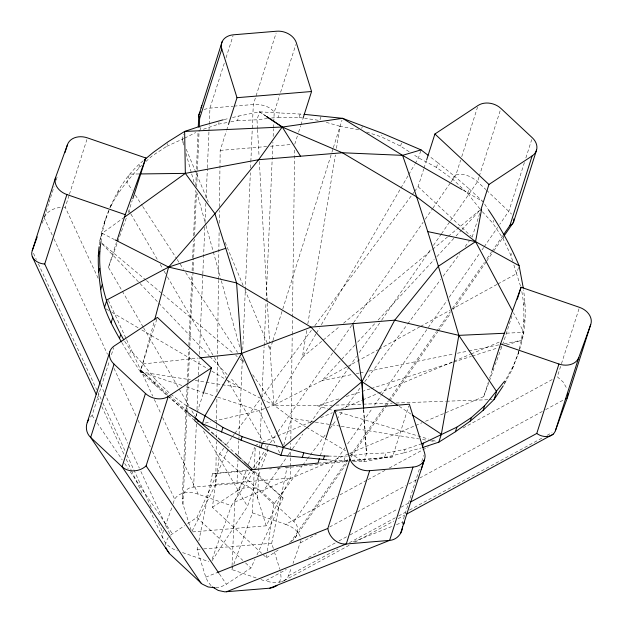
<?xml version="1.0" encoding="UTF-8"?>
<svg xmlns="http://www.w3.org/2000/svg" width="623" height="623" viewBox="0 0 623 623"><rect width="100%" height="100%" fill="white"/><g stroke="black" fill="none" stroke-linecap="round" stroke-linejoin="round"><path stroke-width="0.47" stroke-dasharray="3.12 2.34" d="M165.539 545.078L166.201 541.216L168.233 537.532M192.11 531.131L215.745 484.281L216.313 441.575M216.368 437.696L216.446 431.871M216.493 427.985L216.531 425.073M216.547 424.107L216.897 397.902M216.975 392.077L218.455 280.459M218.471 279.486L219.101 231.927M219.218 223.198L219.382 210.582M219.436 206.696L220.184 150.4L226.383 130.986M192.6 531.917L266.239 525.812L290.318 478.09L290.458 467.414M290.474 466.448L290.676 450.912M290.692 449.946L290.777 443.148M290.832 439.27L292.21 335.415M292.226 334.45L292.444 317.948M292.46 316.975L294.687 149.068M266.239 525.812L257.579 498.12C254.838 489.546 246.116 482.864 236.981 483.471L193.636 487.069C185.195 487.209 179.969 496.788 183.014 504.311L191.129 530.266M187.227 383.503L182.235 499.023M187.266 382.538L188.714 348.973M188.878 345.134L191.923 274.486M192.086 270.631L192.585 259.059M192.624 258.101L193.371 240.743M193.582 235.922L195.544 190.412M195.754 185.561L196.377 171.006M196.463 169.067L198.028 132.691M183.014 504.311L188.208 383.745M188.286 381.813L189.781 347.097M189.828 346.131L193.029 271.862M193.068 270.896L193.605 258.358M193.652 257.392L194.438 239.068M194.61 235.214L196.479 191.806M196.681 186.986L197.39 170.593M197.429 169.627L199.134 130.082M193.636 487.069L196.377 423.593M196.697 416.016L196.821 413.174M196.985 409.381L198.418 376.222M198.457 375.272L199.189 358.225M199.352 354.432L202.786 274.852M202.825 273.902L204.866 226.538M205.029 222.746L205.886 202.849M206.088 198.114L207.358 168.747M207.397 167.797L208.946 131.796M208.985 130.853L209.235 125.168M209.273 124.218L209.967 108.114L224.296 63.219M256.131 577.926L231.896 569.578L232.021 566.681M232.06 565.723L234.785 502.06L246.708 469.158M236.981 483.471L238.002 459.782M238.243 454.097L238.819 440.835M238.858 439.893L242.37 358.412M242.736 349.885L250.368 172.727M250.571 167.992L250.82 162.307M250.859 161.357L252.245 129.148M252.292 128.198L253.312 104.516L276.121 33.05M233.82 564.267L252.424 512.908L254.324 468.543M254.363 467.577L255.313 445.39L258.895 443.872M257.579 498.12L259.659 449.892M259.744 447.968L259.908 444.106M259.947 443.14L261.691 402.629M261.94 396.843L264.105 346.692M264.144 345.726L266.013 302.326M266.06 301.361L272.913 142.215M273.162 136.429L273.497 128.712M273.536 127.746L273.746 122.926M273.785 121.96L274.206 112.319L279.743 94.953M300.971 540.39L293.044 563.394M99.244 244.909C100.879 232.449 104.703 220.246 109.516 208.643M519.481 349.885C525.82 330.572 526.505 309.904 523.499 289.897M100.988 241.81L102.117 233.282L105.489 219.031M519.341 348.833C524.13 329.879 525.539 309.872 521.622 290.63M261.722 553.333L212.412 507.27L219.678 453.762L223.743 448.295M263.07 554.595L266.449 557.756L266.839 554.883M267.36 551.067L273.715 504.248L302.147 465.981M306.726 330.533L302.342 357.384L273.956 405.168L259.082 410.627L214.701 420.891M307.824 323.82L335.361 155.057M336.459 148.352L340.057 126.298L342.035 120.099M211.057 585.659L207.864 581.656L205.785 577.147L197.125 549.455L198.083 544.728M198.854 540.935L212.451 473.729L248.266 470.116M273.318 548.458L271.698 543.272L287.016 467.538L289.921 467.242M504.739 383.41L512.301 369.19L518.001 354.503L519.123 349.776M187.048 411.889L169.44 397.645L140.44 371.939L154.426 320.705M283.769 445.095L291.416 418.243L273.956 405.168L263.607 399.841M272.625 341.42L270.008 349.768L273.956 405.168L317.481 405.775L332.028 405.262M272.913 340.493L282.507 309.896M282.795 308.969L331.623 153.188M331.919 152.261L333.079 148.547M333.367 147.62L340.057 126.298L360.211 130.075M44.474 216.781L48.571 203.947M49.155 202.117L50.035 199.368M50.619 197.538L54.123 186.542M56.171 180.125L57.339 176.465M98.107 278.201L65.259 207.327L69.137 195.17M69.418 194.306L86.87 139.614M143.212 160.796C128.097 173.007 117.319 189.984 110.084 207.809C117.809 191.822 129.397 177.983 141.662 165.305M99.571 241.249L102.117 233.282L123.315 218.019M117.724 193.901L119.195 189.283M138.859 167.821L140.331 163.203M143.072 326.919L108.441 267.36L116.415 242.394M128.315 212.521L132.224 200.52M145.86 161.544L152.152 155.89L166.614 146.389L167.501 143.625M90.382 417.13L92.072 415.401L109.523 360.717M111.462 354.635L113.682 347.689M183.66 145.019L182.103 139.404L183.793 134.093M199.921 130.448L201.097 126.757M181.823 385.435L140.44 371.939L129.241 354.993L130.713 350.375L124.288 340.695M226.048 57.721L233.072 35.729M203.448 129.249L218.439 124.164L219 122.412M167.595 395.371L140.58 370.132L156.809 319.272M226.679 130.059L228.15 125.433M230.821 121.851L237.488 120.605L238.959 115.987L259.542 111.829L303.066 114.235M154.364 384.687L155.843 380.069L142.978 363.972L130.713 350.375M265.834 116.018L259.542 111.829L256.995 119.795L257.494 128.533M280.576 92.352L295.816 44.607M271.402 118.051L278.115 117.233L279.595 112.615M185.514 410.705L186.986 406.087L170.554 394.149L155.843 380.069M195.793 416.912L196.977 413.213M197.273 412.286L202.88 394.725M278.115 117.233L299.079 117.474L300.193 113.978M294.757 144.217L297.412 135.892M298.588 132.193L300.66 125.721M300.948 124.795L302.723 119.25M320.97 116.805L319.794 120.504L304.725 118.3M361.714 128.4L362.306 126.555M409.124 151.716L400.534 146.101L381.354 136.873L381.907 135.121M400.534 146.101L401.718 142.41M320.315 455.693L326.218 437.206M420.751 150.766L418.492 157.845L415.082 163.709M414.614 191.378L418.095 186.698L423.702 169.129M423.998 168.202L426.358 160.804M479.905 208.9L467.647 193.465L452.944 179.354L436.505 167.447L437.977 162.829L428.733 155.766M327.986 459.844L343.896 460.919L345.376 456.301L347.291 456.075M452.944 179.354L454.058 175.857L437.977 162.829M363.723 409.591L366.472 453.809L363.925 461.775L352.486 461.285M450.997 182.017L455.919 174.907L460.631 160.15M461.736 156.677L477.53 107.195M467.647 193.465L469.127 188.847L454.058 175.857M349.76 453.271L363.925 461.775L384.531 457.547L386.003 452.929L405.059 449.347L421.81 443.677M478.962 177.15L477.498 181.729L450.624 220.542M479.258 176.231L500.308 110.263M351.87 461.004L392.529 456.9L408.758 406.048M472.133 237.176L479.803 213.136M384.531 457.547L403.945 452.843L405.059 449.347M512.612 260.873L510.915 255.383L502.956 238.461L492.777 223.159L493.657 220.386M402.622 524.325L402.396 522.284L420.12 466.728M421.787 461.518L423.726 455.436M524.41 162.51L508.905 211.072L499.771 224.272M525.867 157.931L531.715 139.607M502.956 238.461L503.509 236.709M510.915 255.383L511.506 253.538M518.538 267.485L516.56 273.684L520.781 286.946M425.525 421.273L483.736 396.617L488.455 381.821M489.639 378.122L491.999 370.724M511.942 315.908L504.272 339.948L495.324 364.626M523.756 304.99L524.87 301.493M523.764 322.247L525.236 317.629M504.295 384.243L505.767 379.633L513.414 365.693L518.803 351.645M506.522 345.087L521.35 340.329L523.896 332.363L513.407 312.676M512.301 369.19L513.414 365.693M518.001 354.503L518.889 351.738M560.622 366.371L557.297 376.79L563.153 382.047L566.953 388.666M561.455 363.77L579.188 308.214M163.615 530.399C158.982 539.876 169.394 548.263 177.516 550.849M42.193 223.182L44.178 217.692L52.348 235.307M108.441 267.36L126.656 217.084M165.103 526.279L171.816 507.753M173.311 503.633C174.876 491.859 189.361 490.722 198.239 494.241L231.468 505.689L267.983 449.751L265.546 445.562M212.225 558.815L231.468 505.689M248.359 464.587L254.651 447.221M211.999 560.739L247.448 506.429L260.367 470.778M261.691 467.125L267.983 449.751M231.896 569.578L233.181 566.034M283.558 580.947L286.113 579.265L287.904 577.139L291.548 567.514M483.736 396.617L489.032 381.992M489.367 381.074L494 368.279M104.01 223.641L109.072 210.449M109.85 207.778L111.198 204.313M44.373 217.217C47.379 210.769 54.84 207.755 61.576 207.28M187.702 523.608L196.915 517.511L228.244 449.323M215.76 587.73L220.752 586.835L225.199 584.958L250.952 567.997L254.971 559.252M256.98 554.883L283.083 498.057L253.935 470.824M316.009 333.912L302.342 357.384L322.55 340.625M316.5 333.071L319.428 328.041M321.375 324.684L400.441 188.862M400.924 188.029L408.244 175.452M408.735 174.611L414.591 164.55M279.4 582.466L281.051 577.428L280.545 571.603M486.15 261.917L452.189 310.963M486.703 261.123L493.268 251.591M493.821 250.796L503.68 236.499M212.412 507.27L236.989 491.025L250.672 471.268M252.86 468.107L265.998 449.144M266.543 448.35L269.829 443.607M270.374 442.821L277.492 432.541M278.037 431.755L332.768 352.719M334.411 350.352L353.023 323.485M353.568 322.691L423.079 222.325M425.268 219.164L432.385 208.884M432.93 208.098L450.445 182.804M291.447 541.223C298.238 537.267 300.263 526.84 293.861 521.583L262.454 492.24L280.194 466.627M280.732 465.848L287.725 455.756M288.262 454.985L292.023 449.549M292.561 448.77L302.778 434.021M310.301 423.157L349.012 367.259M349.55 366.488L356.535 356.395M359.23 352.509L381.268 320.681M381.806 319.911L431.264 248.491M433.413 245.384L440.944 234.521M441.481 233.742L450.086 221.321M293.861 521.583L344.94 447.836M347.626 443.958L371.814 409.023M374.509 405.145L380.957 395.831M381.494 395.052L427.191 329.069M428.266 327.511L447.08 300.348M449.238 297.241L479.881 252.993M482.031 249.885L483.643 247.557M484.18 246.778L497.621 227.372M289.493 542.524L291.027 541.512L348.498 458.528M350.687 455.366L384.072 407.154M384.617 406.367L388.448 400.83M389.001 400.044L436.069 332.075M436.614 331.288L450.297 311.531M452.485 308.369L484.235 262.532M486.968 258.576L491.345 252.253M491.897 251.466L502.839 235.658M295.029 537.867L348.179 461.152M350.928 457.181L385.435 407.364M385.98 406.57L388.713 402.622M389.819 401.033L437.798 331.748M438.351 330.953L451.083 312.567M226.64 444.394L231.865 437.362M232.441 436.583L234.186 434.239M234.762 433.46L260.289 399.102M260.873 398.323L311.344 330.377M314.825 325.697L411.717 195.287M412.294 194.501L414.038 192.164M302.723 465.202L306.789 459.735M307.365 458.956L309.686 455.834M310.27 455.047L326.514 433.18M329.995 428.499L336.373 419.91M336.957 419.131L342.759 411.32M345.08 408.197L360.74 387.109M364.805 381.642L407.154 324.638M407.738 323.859L440.804 279.345M443.124 276.223L459.953 253.577M465.171 246.544L469.236 241.078M355.001 344.963L321.982 380.583L273.956 405.168L252.284 374.158M357.649 342.113L375.474 322.885M378.122 320.035L434.254 259.495M436.894 256.645L455.39 236.701M456.052 235.985L461.332 230.284M461.993 229.576L479.827 210.34M170.585 535.079L184.626 525.633M323.306 340.002L339.769 326.343M343.514 323.244L431.832 249.987M432.58 249.364L447.555 236.95M448.303 236.327L479.741 210.255M266.449 557.756L278.738 549.634M236.989 491.025C244.551 486.104 255.57 486.088 262.454 492.24M346.622 367.04L321.982 380.583L352.509 374.415M347.47 366.573L378.06 349.768M378.916 349.301L419.7 326.896M420.548 326.429L450.289 310.09M451.138 309.623L497.022 284.415M497.87 283.948L516.56 273.684L512.893 261.785M284.018 580.706L349.698 545.016M252.424 512.908L285.661 524.356L336.591 496.687M339.987 494.841L367.149 480.084M367.998 479.624L384.975 470.404M389.219 468.091L428.274 446.886M463.076 427.978L553.053 379.096M300.496 542.812L316.344 534.207M329.684 526.957L356.364 512.464M357.197 512.013L405.557 485.738M408.89 483.931L416.398 479.85M419.731 478.036L542.306 411.453M545.639 409.646L563.979 399.678M260.975 579.592L265.125 581.025L286.354 569.492M308.424 557.507L335.587 542.75M338.982 540.904L347.47 536.294M350.017 534.908L397.552 509.084M400.947 507.239L408.587 503.096M288.566 575.745L337.759 549.027M349.433 542.688L395.294 517.775M398.627 515.961L405.3 512.34M409.467 510.073L542.874 437.603M547.049 435.337L552.048 432.619M354.814 542.236L393.853 521.03M398.089 518.725L404.857 515.05M166.614 146.389L183.801 138.547M184.649 138.127L195.677 132.582M283.395 581.025L281.744 581.695M262.478 442.361L276.807 436.287M277.702 435.913L312.629 421.117M320.689 417.706L332.332 412.769M341.287 408.976L361.885 400.254M362.781 399.873L377.997 393.425M378.893 393.051L453.225 361.566M454.12 361.184L470.24 354.362M471.136 353.981L499.794 341.84M234.785 502.06L414.778 425.82M415.673 425.447L421.942 422.791M204.033 109.446L209.18 108.192L233.08 106.198M205.785 577.147L217.653 572.412M353.241 541.885L392.225 526.334M396.462 524.644L402.396 522.284M455.919 174.907C463.629 172.773 471.782 176.691 477.498 181.729L485.878 189.556M338.795 398.938L317.481 405.775L327.667 408.836M346.209 396.555L361.029 391.797M361.955 391.501L370.296 388.822M371.222 388.526L452.773 362.345M453.7 362.041L471.307 356.395M472.234 356.091L498.182 347.766M499.109 347.463L501.889 346.575M281.214 581.866L273.552 582.692L265.125 581.025M403.945 452.843L421.195 447.953M224.179 119.554L228.797 118.44M232.496 117.545L238.959 115.987M205.263 423.072L210.932 421.763M356.325 373.644L359.183 373.068M360.141 372.873L364.907 371.915M368.723 371.144L453.622 354.004M457.438 353.233L467.935 351.115M468.885 350.92L499.412 344.753M504.178 343.795L521.35 340.329M218.439 124.164L227.013 122.56M267.555 118.518L256.995 119.795L237.488 120.605M348.249 455.958L366.472 453.809L386.003 452.929M142.978 363.972L198.106 358.061M290.886 467.149L297.662 466.463M298.635 466.37L348 461.394M234.046 106.112L253.312 104.516C260.78 104.119 269.627 105.855 274.206 112.319M220.184 150.4L266.667 146.545M270.546 146.226L290.879 144.536M317.956 463.091L347.977 460.599M351.855 460.28L392.529 456.9M212.451 473.729L249.247 470.677M269.588 468.987L271.519 468.823M277.336 468.34L281.207 468.021M285.077 467.702L287.016 467.538M215.745 484.281L290.318 478.09M197.125 549.455L201.79 549.073M203.651 548.918L271.698 543.272M506.413 333.165L523.896 332.363M335.914 405.129L392.186 403.136M396.064 402.995L445.554 401.243M446.52 401.212L488.245 399.732M489.211 399.693L492.123 399.592M139.046 173.957L129.405 174.082L126.858 182.048L132.162 190.202M328.228 456.083L345.376 456.301M63.889 207.241L65.259 207.327M343.896 460.919L347.712 461.082M299.079 117.474L303.79 118.16M140.44 371.939L190.42 379.757M195.225 380.513L239.442 387.428L260.149 398.074M314.389 421.973L291.416 418.243L305.589 426.747M315.347 422.129L340.236 426.163M341.194 426.319L418.726 438.904M422.55 439.526L426.381 440.15M430.213 440.773L434.994 441.543M326.242 122.342L340.057 126.298M328.594 409.109L333.227 410.502M334.154 410.783L428.632 439.114M432.339 440.22L436.972 441.614M186.425 386.938L203.9 392.63M204.819 392.934L216.773 396.828M217.692 397.131L259.082 410.627L280.031 453.56M366.643 132.053L381.354 136.873M182.555 552.585L208.861 561.642M285.661 524.356C291.938 526.591 298.386 530.741 300.582 537.361M102.117 233.282L114.204 239.427M436.505 167.447L418.492 157.845L413.026 154.27M186.986 406.087L188.699 407.006M462.905 190.085L483.027 201.665M106.027 308.876L111.034 311.819M111.867 312.31L138.547 328.017M141.88 329.988L207.755 368.769M211.929 371.23L226.936 380.069M227.769 380.56L239.442 387.428L230.027 377.593M306.423 427.253L345.594 450.764M399.25 406.352L411.398 414.388M259.542 111.829L265.787 116.018M101.806 243.118L145.712 279.914M146.46 280.537L162.089 293.628M162.829 294.251L232.784 352.875M235.759 355.375L237.246 356.621M240.229 359.113L243.951 362.228L243.429 360.359M140.58 370.132L188.099 411.733M214.421 434.768L217.349 437.33M222.466 441.816L223.93 443.093M226.85 445.655L234.739 452.89M252.377 471.175L283.083 498.057M469.127 188.847L482.334 201.027M486.571 190.21L511.631 214.133M418.095 186.698L471.424 236.514M241.849 459.533L243.266 460.856M168.311 396.033L193.901 419.949M219.678 453.762L273.715 504.248M196.915 517.511L242.845 560.42M245.548 562.951L250.952 567.997M102.265 244.06L158.078 302.389M158.748 303.089L209.18 355.803M209.858 356.504L227.34 374.781M482.428 211.765L492.777 223.159M219.358 573.884L226.375 584.242M92.072 415.401L96.082 421.319M97.087 422.799L122.17 459.782M124.678 463.481L128.19 468.66M130.199 471.619L172.345 533.755M484.632 204.079L487.84 208.9M135.339 195.092L142.223 205.691M142.753 206.509L176.659 258.685M177.189 259.503L183.551 269.284M185.67 272.547L237.589 352.447M240.766 357.337L243.951 362.228M121.882 342.658L129.241 354.993M128.977 210.691L130.441 213.206M130.923 214.047L157.751 260.18M160.189 264.378L163.608 270.25M164.09 271.083L167.019 276.121M167.509 276.955L213.845 356.644M214.328 357.485L227.013 379.29M227.496 380.131L263.591 442.205M143.563 327.753L189.408 406.609M191.845 410.798L195.264 416.67M203.55 430.929L247.448 506.429M108.402 300.403L126.204 338.826M126.601 339.683L152.728 396.041M154.309 399.46L161.038 413.976M162.619 417.387L198.239 494.241M53.975 238.827L107.452 354.199M113.978 368.294L136.429 416.732M138.065 420.252L150.307 446.675M152.347 451.075L174.798 499.521M100.529 384.399L104.096 392.085M104.485 392.942L127.84 443.319M129.42 446.738L139.318 468.083M140.899 471.502L170.975 536.395M33.471 253.273L36.329 259.441M38.369 263.841L96.744 389.78M97.554 391.548L101.23 399.468M102.865 402.995L125.316 451.434M126.944 454.954L151.436 507.8M158.374 522.767L162.868 532.455M97.375 396.968L100.21 403.089M101.837 406.585L124.569 455.647M126.196 459.151L131.087 469.703M131.5 470.591L142.947 495.293M149.878 510.26L163.21 539.105M182.103 139.404L183.972 143.882M186.215 149.247L208.284 202.062M225.121 242.347L243.445 286.206M244.948 289.788L267.765 344.394M268.139 345.29L270.008 349.768L269.673 343.943M274.4 551.923L279.813 569.227M185.997 153.445L191.456 173.108M191.713 174.043L194.314 183.403M196.65 191.837L205.746 224.599M206.011 225.542L221.079 279.844M221.336 280.778L239.793 347.252M363.622 409.599L366.472 453.809M257.548 129.498L259.082 156.669M259.355 161.521L267.314 302.217M267.368 303.191L269.619 342.977"/><path stroke-width="0.93" d="M198.27 126.952L198.784 115.06L199.672 112.662M199.259 127.185L199.633 118.51L221.796 49.061A16.447 12.616 17.7 0 1 233.36 34.81L276.705 31.212A16.447 12.616 17.7 0 1 296.369 42.87L311.578 91.511L303.019 118.323M121.392 341.832C112.101 325.416 102.46 308.595 100.677 289.43C98.777 275.311 97.281 260.959 99.08 246.739M402.583 526.793C402.217 533.654 396.602 539.993 389.601 540.39L346.256 543.988C337.253 544.736 329.139 537.135 327.823 528.468L349.986 459.026L334.777 410.386L409.35 404.195L424.559 452.835A16.447 12.616 17.7 0 1 412.994 467.086L389.601 540.39L269.728 588.198L224.778 591.85L218.291 590.464L212.42 586.905M123.759 339.885C107.358 310.534 95.654 275.81 100.988 241.81M422.978 447.407L438.826 442.166L441.364 434.2L458.84 335.361C441.146 275.031 423.406 214.678 402.551 155.353L342.595 118.331L304.024 114.321M481.602 209.281L475.559 241.623L512.495 310.963M154.675 319.77L168.615 267.096L214.919 213.689L258.654 159.706L282.18 127.022L342.37 152.76L416.803 196.93L475.559 241.623L519.107 265.717L523.273 287.966M222.123 41.764L198.768 115.465L199.633 118.51M109.788 351.839L87.29 422.355C85.289 427.464 86.542 433.725 90.654 437.432L122.061 466.767C128.681 472.919 139.716 471.813 146.109 465.887L168.272 396.438L211.438 367.905L157.401 317.426L114.235 345.96A16.447 12.616 17.7 0 0 114.048 364.128L90.654 437.432L169.503 553.683L202.132 584.047L208.066 586.944L214.927 587.769M100.132 383.542L44.724 263.996C37.995 263.95 29.421 258.21 32.248 250.633L55.642 177.329L67.58 144.388A16.447 12.616 17.7 0 1 87.422 137.878L145.798 157.985L132.816 198.667M64.948 152.635L67.58 144.388M44.724 263.996L66.887 194.547A16.447 12.616 17.7 0 1 55.642 177.329M98.255 255.897L99.727 251.287M98.629 272.017L99.742 268.521M100.677 289.43L102.149 284.812M116.999 240.548L125.262 214.655L145.798 157.985M104.36 307.894L106.907 299.928L168.615 267.096L225.767 248.32L214.919 213.689L185.335 173.373L184.642 131.437L201.393 125.83L223.252 119.78M111.096 322.761L112.576 318.151M119.429 338.546L120.543 335.049M228.446 124.514L237.005 97.694L221.796 49.061M114.048 364.128L145.455 393.463L122.061 466.767L200.91 583.027M195.497 417.838L194.617 420.611L251.645 470.536M203.176 393.798L211.438 367.905M327.052 459.782L280.872 455.281L241.031 440.134L202.428 423.726L204.975 415.767L241.623 353.389L236.576 282.951L225.767 248.32M221.484 432.05L222.956 427.433L204.975 415.767L189.556 407.473M241.031 440.134L242.145 436.637L222.956 427.433M260.889 447.898L262.361 443.28C284.641 446.123 305.589 455.756 328.228 456.083M280.872 455.281L283.41 447.314L361.823 381.735L352.867 323.664L311.002 327.122L241.623 353.389L200.038 357.851M302.225 457.648L303.697 453.03M319.435 458.466L317.956 463.091L250.197 469.921M326.218 437.206L334.777 410.386M323.306 459.533L324.419 456.036M426.654 159.877L434.916 133.992L478.082 105.458A16.447 12.616 17.7 0 1 500.892 108.425L532.299 137.769A16.447 12.616 17.7 0 1 532.12 155.937L509.957 225.386L503.392 234.871M412.994 467.086L369.649 470.684L346.256 543.988L226.39 591.795M480.691 210.364L488.954 184.47L532.12 155.937M422.394 446.777L423.57 443.085L456.877 427.137L471.346 417.612L484.632 405.713L504.622 381.12M400.589 533.327L424.224 460.132L421.249 469.368M438.826 442.166L455.405 431.755L456.877 427.137M455.405 431.755L470.225 421.109L471.346 417.612M492.295 369.805L500.557 343.912L521.085 287.242L579.46 307.341A16.447 12.616 17.7 0 1 590.713 324.567L567.319 397.871L555.381 430.805C552.601 438.483 542.236 437.564 536.769 433.46L410.284 502.169M517.254 299.258L521.085 287.242M470.225 421.109L483.16 410.331L484.632 405.713M483.16 410.331L494.062 399.522L496.609 391.563L458.84 335.361L394.717 320.175L352.867 323.664M536.769 433.46L558.932 364.019A16.447 12.616 17.7 0 0 578.775 357.501L590.713 324.567M555.381 430.805L578.775 357.501M536.567 150.057L513.531 222.209L512.207 224.078L509.957 225.386M201.019 107.958L201.782 105.599M403.704 524.356L404.467 521.988M32.248 250.633L37.224 236.911M87.29 422.355L88.809 419.271M494.062 399.522L503.22 385.855M504.225 235.704L513.531 222.209L513.819 218.938M421.039 149.878L382.467 133.377L342.595 118.331L282.297 127.069L300.512 156.217L342.37 152.76L402.551 155.353L421.039 149.878L427.97 155.174M199.796 112.483L200.31 111.867M144.645 159.597L153.274 152.394L168.085 141.779L184.642 131.437L282.18 127.022L266.566 116.548M276.986 585.316L276.355 585.815M124.094 217.458L185.335 173.373L258.654 159.706L300.512 156.217M276.223 585.908L273.256 587.45L269.728 588.198M553.193 434.176L406.554 514.131M565.653 398.775L567.319 397.871L567.927 393.323M217.653 572.412L327.823 528.468M421.81 443.677L423.57 443.085M237.005 97.694L311.578 91.511M458.84 335.361L504.474 333.258M140.011 173.949L185.335 173.373M427.612 231.569L475.559 241.623L438.46 266.2L394.717 320.175L361.994 381.72L363.661 408.633M242.145 436.637L262.361 443.28M66.887 194.547L125.262 214.655M500.557 343.912L558.932 364.019M115.068 239.871L168.615 267.096L236.576 282.951L311.002 327.122L361.823 381.735L363.559 408.641M402.551 155.353L462.071 189.602M397.63 405.285L361.885 381.611M412.208 414.926L441.364 434.2M266.621 116.54L282.344 127.006M187.819 412.481L202.428 423.726M195.412 418.134L209.305 430.291M211.501 432.214L213.689 434.13M218.081 437.969L221.733 441.17M224.662 443.732L226.126 445.009M434.916 133.992L488.954 184.47M235.447 453.552L241.132 458.863M243.975 461.518L252.51 469.493M169.503 553.683L166.107 548.52M146.109 465.887L218.852 573.144M488.37 209.702C500.347 227.356 510.798 246.062 519.107 265.717M196.237 418.352L198.184 421.701M32.287 256.629L96.16 394.343M241.623 353.389L283.41 447.314M166.014 548.224L165.78 547.321M369.649 470.684A16.447 12.616 17.7 0 1 349.986 459.026M168.272 396.438A16.447 12.616 17.7 0 1 145.455 393.463"/></g></svg>
